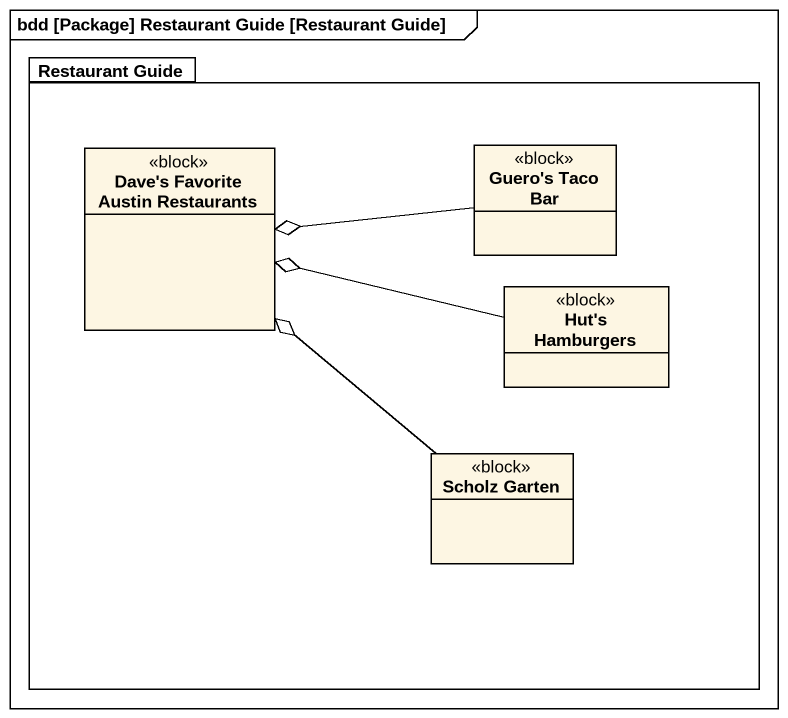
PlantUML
@startuml
mainframe bdd [Package] Restaurant Guide [Restaurant Guide]
hide circle
hide empty members
package "Restaurant Guide" as Restaurant_Guide {
  class "Dave's Favorite Austin Restaurants" as Dave_s_Favorite_Austin <<block>>
  class "Guero's Taco Bar" as Guero_s_Taco_Bar <<block>>
  class "Hut's Hamburgers" as Hut_s_Hamburgers <<block>>
  class "Scholz Garten" as Scholz_Garten <<block>>
}
Guero_s_Taco_Bar -left-o Dave_s_Favorite_Austin
Hut_s_Hamburgers -left-o Dave_s_Favorite_Austin
Scholz_Garten -up-o Dave_s_Favorite_Austin
@enduml
